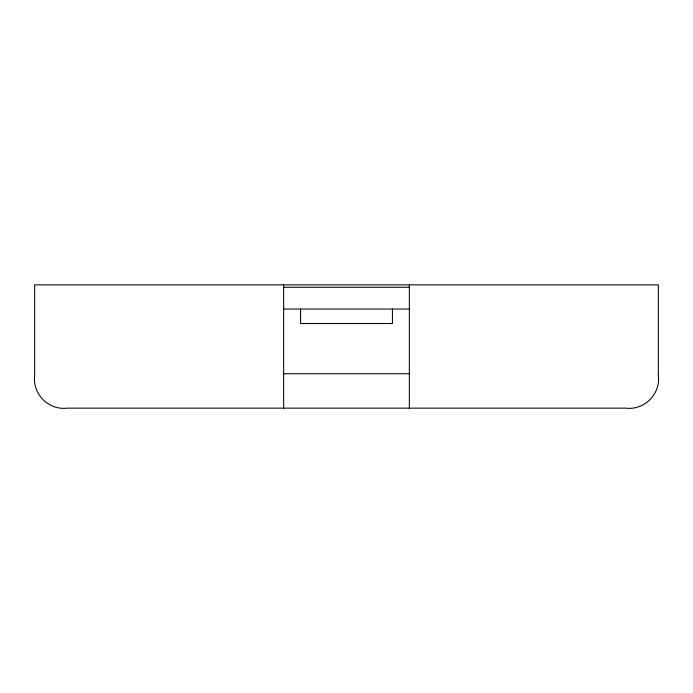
<?xml version="1.0" encoding="UTF-8"?>
<svg xmlns="http://www.w3.org/2000/svg" width="693" height="693" viewBox="0 0 693 693"><rect width="100%" height="100%" fill="white"/><g stroke="black" fill="none" stroke-linecap="round" stroke-linejoin="round"><path stroke-width="1.04" d="M283.645 287.274L409.355 287.274M283.645 309.026L409.355 309.026M283.645 373.735L409.355 373.735M409.355 284.858L409.355 408.142M392.429 309.026L392.429 323.536L300.571 323.536L300.571 309.026M283.645 284.858L283.645 408.142M658.35 375.511C660.654 394.187 644.395 410.447 625.718 408.142L67.282 408.142C48.605 410.447 32.346 394.187 34.65 375.511L34.65 284.858L658.35 284.858L658.35 375.511"/></g></svg>
